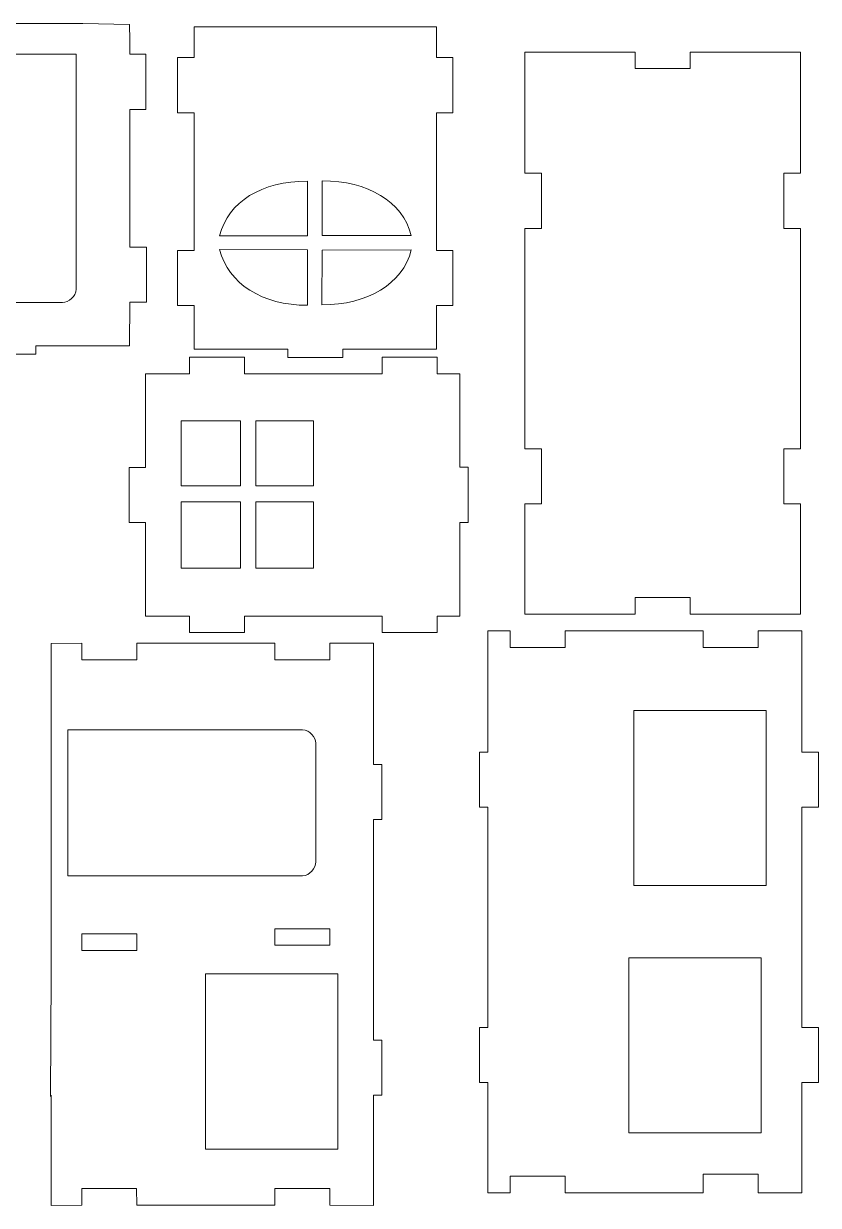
# Model space of a CAD drawing. Header units: centimetres. Extents: x -20.5 to 18.8, y -14.6 to 14.7.
# Drawn here: x -0.87 to 18.78, y -14.62 to 14.6 of the extents above; entities that cross this region are included whole.
import ezdxf

# ---------------------------------------------------------------- set-up
doc = ezdxf.new("R2010")
doc.units = ezdxf.units.CM
doc.header["$MEASUREMENT"] = 0
doc.layers.add('Layer 1', color=7, linetype='Continuous')

msp = doc.modelspace()

# ---------------------------------------------------------------- linework, layer by layer
at = {"layer": 'Layer 1', "color": 22, "lineweight": 5}
for points, knots in [([(-4.24359, 6.62667), (-4.24359, 6.62667), (-1.92764, 6.62667), (-1.92764, 6.62667), (-1.92764, 6.62667), (-1.92764, 6.62667), (-1.92764, 6.42232), (-1.92764, 6.42232), (-1.92764, 6.42232), (-1.92764, 6.42232), (-0.56532, 6.42232), (-0.56532, 6.42232), (-0.56532, 6.42232), (-0.56532, 6.42232), (-0.56532, 6.62667), (-0.56532, 6.62667), (-0.56532, 6.62667), (-0.56532, 6.62667), (1.75064, 6.62667), (1.75064, 6.62667), (1.75064, 6.62667), (1.75064, 6.62667), (1.76106, 7.70699), (1.76106, 7.70699), (1.76106, 7.70699), (1.76106, 7.70699), (2.17188, 7.70699), (2.17188, 7.70699), (2.17188, 7.70699), (2.17188, 7.70699), (2.17188, 9.06931), (2.17188, 9.06931), (2.17188, 9.06931), (2.17188, 9.06931), (1.76106, 9.06931), (1.76106, 9.06931), (1.76106, 9.06931), (1.76106, 9.06931), (1.76106, 12.47512), (1.76106, 12.47512), (1.76106, 12.47512), (1.76106, 12.47512), (2.15771, 12.47512), (2.15771, 12.47512), (2.15771, 12.47512), (2.15771, 12.47512), (2.15771, 13.83745), (2.15771, 13.83745), (2.15771, 13.83745), (2.15771, 13.83745), (1.76106, 13.83745), (1.76106, 13.83745), (1.76106, 13.83745), (1.76106, 13.83745), (1.76106, 14.18934), (1.76106, 14.18934), (1.76106, 14.18934), (1.76106, 14.18934), (1.75249, 14.57816), (1.75249, 14.57816), (1.75249, 14.57816), (1.75249, 14.57816), (0.60127, 14.59626), (0.60127, 14.59626), (0.60127, 14.59626), (0.60127, 14.59626), (-3.2855, 14.59626), (-3.2855, 14.59626), (-3.2855, 14.59626), (-3.2855, 14.59626), (-4.27226, 14.57816), (-4.27226, 14.57816), (-4.27226, 14.57816), (-4.27226, 14.57816), (-4.26005, 14.18934), (-4.26005, 14.18934), (-4.26005, 14.18934), (-4.26005, 14.18934), (-4.25596, 13.83745), (-4.25596, 13.83745), (-4.25596, 13.83745), (-4.25596, 13.83745), (-4.65229, 13.83745), (-4.65229, 13.83745), (-4.65229, 13.83745), (-4.65229, 13.83745), (-4.65229, 12.47512), (-4.65229, 12.47512), (-4.65229, 12.47512), (-4.65229, 12.47512), (-4.25596, 12.47512), (-4.25596, 12.47512), (-4.25596, 12.47512), (-4.25596, 12.47512), (-4.25596, 9.06931), (-4.25596, 9.06931), (-4.25596, 9.06931), (-4.25596, 9.06931), (-4.65229, 9.06931), (-4.65229, 9.06931), (-4.65229, 9.06931), (-4.65229, 9.06931), (-4.65229, 7.70699), (-4.65229, 7.70699), (-4.65229, 7.70699), (-4.65229, 7.70699), (-4.25596, 7.70699), (-4.25596, 7.70699), (-4.25596, 7.70699), (-4.25596, 7.70699), (-4.24359, 6.62667), (-4.24359, 6.62667)], [0, 0, 0, 0, 0.03571429, 0.03571429, 0.03571429, 0.03571429, 0.07142857, 0.07142857, 0.07142857, 0.07142857, 0.10714286, 0.10714286, 0.10714286, 0.10714286, 0.14285714, 0.14285714, 0.14285714, 0.14285714, 0.17857143, 0.17857143, 0.17857143, 0.17857143, 0.21428571, 0.21428571, 0.21428571, 0.21428571, 0.25, 0.25, 0.25, 0.25, 0.28571429, 0.28571429, 0.28571429, 0.28571429, 0.32142857, 0.32142857, 0.32142857, 0.32142857, 0.35714286, 0.35714286, 0.35714286, 0.35714286, 0.39285714, 0.39285714, 0.39285714, 0.39285714, 0.42857143, 0.42857143, 0.42857143, 0.42857143, 0.46428571, 0.46428571, 0.46428571, 0.46428571, 0.5, 0.5, 0.5, 0.5, 0.53571429, 0.53571429, 0.53571429, 0.53571429, 0.57142857, 0.57142857, 0.57142857, 0.57142857, 0.60714286, 0.60714286, 0.60714286, 0.60714286, 0.64285714, 0.64285714, 0.64285714, 0.64285714, 0.67857143, 0.67857143, 0.67857143, 0.67857143, 0.71428571, 0.71428571, 0.71428571, 0.71428571, 0.75, 0.75, 0.75, 0.75, 0.78571429, 0.78571429, 0.78571429, 0.78571429, 0.82142857, 0.82142857, 0.82142857, 0.82142857, 0.85714286, 0.85714286, 0.85714286, 0.85714286, 0.89285714, 0.89285714, 0.89285714, 0.89285714, 0.92857143, 0.92857143, 0.92857143, 0.92857143, 0.96428571, 0.96428571, 0.96428571, 0.96428571, 1, 1, 1, 1]), ([(3.34843, 6.5444), (3.34843, 6.5444), (5.66438, 6.5444), (5.66438, 6.5444), (5.66438, 6.5444), (5.66438, 6.5444), (5.66438, 6.34006), (5.66438, 6.34006), (5.66438, 6.34006), (5.66438, 6.34006), (7.02671, 6.34006), (7.02671, 6.34006), (7.02671, 6.34006), (7.02671, 6.34006), (7.02671, 6.5444), (7.02671, 6.5444), (7.02671, 6.5444), (7.02671, 6.5444), (9.34266, 6.5444), (9.34266, 6.5444), (9.34266, 6.5444), (9.34266, 6.5444), (9.34299, 7.62473), (9.34299, 7.62473), (9.34299, 7.62473), (9.34299, 7.62473), (9.74907, 7.62473), (9.74907, 7.62473), (9.74907, 7.62473), (9.74907, 7.62473), (9.74907, 8.98705), (9.74907, 8.98705), (9.74907, 8.98705), (9.74907, 8.98705), (9.34299, 8.98705), (9.34299, 8.98705), (9.34299, 8.98705), (9.34299, 8.98705), (9.34299, 12.39286), (9.34299, 12.39286), (9.34299, 12.39286), (9.34299, 12.39286), (9.74907, 12.39286), (9.74907, 12.39286), (9.74907, 12.39286), (9.74907, 12.39286), (9.74907, 13.75519), (9.74907, 13.75519), (9.74907, 13.75519), (9.74907, 13.75519), (9.34299, 13.75519), (9.34299, 13.75519), (9.34299, 13.75519), (9.34299, 13.75519), (9.34299, 14.514), (9.34299, 14.514), (9.34299, 14.514), (9.34299, 14.514), (3.34802, 14.514), (3.34802, 14.514), (3.34802, 14.514), (3.34802, 14.514), (3.34802, 13.75519), (3.34802, 13.75519), (3.34802, 13.75519), (3.34802, 13.75519), (2.93973, 13.75519), (2.93973, 13.75519), (2.93973, 13.75519), (2.93973, 13.75519), (2.93976, 12.39286), (2.93976, 12.39286), (2.93976, 12.39286), (2.93976, 12.39286), (3.34802, 12.39286), (3.34802, 12.39286), (3.34802, 12.39286), (3.34802, 12.39286), (3.34802, 8.98705), (3.34802, 8.98705), (3.34802, 8.98705), (3.34802, 8.98705), (2.93976, 8.98705), (2.93976, 8.98705), (2.93976, 8.98705), (2.93976, 8.98705), (2.93976, 7.62473), (2.93976, 7.62473), (2.93976, 7.62473), (2.93976, 7.62473), (3.34802, 7.62473), (3.34802, 7.62473), (3.34802, 7.62473), (3.34802, 7.62473), (3.34843, 6.5444), (3.34843, 6.5444)], [0, 0, 0, 0, 0.04166667, 0.04166667, 0.04166667, 0.04166667, 0.08333333, 0.08333333, 0.08333333, 0.08333333, 0.125, 0.125, 0.125, 0.125, 0.16666667, 0.16666667, 0.16666667, 0.16666667, 0.20833333, 0.20833333, 0.20833333, 0.20833333, 0.25, 0.25, 0.25, 0.25, 0.29166667, 0.29166667, 0.29166667, 0.29166667, 0.33333333, 0.33333333, 0.33333333, 0.33333333, 0.375, 0.375, 0.375, 0.375, 0.41666667, 0.41666667, 0.41666667, 0.41666667, 0.45833333, 0.45833333, 0.45833333, 0.45833333, 0.5, 0.5, 0.5, 0.5, 0.54166667, 0.54166667, 0.54166667, 0.54166667, 0.58333333, 0.58333333, 0.58333333, 0.58333333, 0.625, 0.625, 0.625, 0.625, 0.66666667, 0.66666667, 0.66666667, 0.66666667, 0.70833333, 0.70833333, 0.70833333, 0.70833333, 0.75, 0.75, 0.75, 0.75, 0.79166667, 0.79166667, 0.79166667, 0.79166667, 0.83333333, 0.83333333, 0.83333333, 0.83333333, 0.875, 0.875, 0.875, 0.875, 0.91666667, 0.91666667, 0.91666667, 0.91666667, 0.95833333, 0.95833333, 0.95833333, 0.95833333, 1, 1, 1, 1]), ([(-3.17723, 13.83744), (-3.17723, 13.83744), (-3.17723, 8.02961), (-3.17723, 8.02961), (-3.17723, 8.02961), (-3.17723, 7.84996), (-2.98184, 7.70302), (-2.83498, 7.70302), (-2.83498, 7.70302), (-2.83498, 7.70302), (0.0988, 7.70302), (0.0988, 7.70302), (0.0988, 7.70302), (0.24566, 7.70302), (0.42902, 7.8502), (0.42902, 8.02961), (0.42902, 8.02961), (0.42902, 8.02961), (0.42902, 13.83744), (0.42902, 13.83744), (0.42902, 13.83744), (0.42902, 13.83744), (-3.17723, 13.83744), (-3.17723, 13.83744)], [0, 0, 0, 0, 0.16666667, 0.16666667, 0.16666667, 0.16666667, 0.33333333, 0.33333333, 0.33333333, 0.33333333, 0.5, 0.5, 0.5, 0.5, 0.66666667, 0.66666667, 0.66666667, 0.66666667, 0.83333333, 0.83333333, 0.83333333, 0.83333333, 1, 1, 1, 1]), ([(11.52648, -0.00239), (11.52648, -0.00239), (11.52648, 2.72226), (11.52648, 2.72226), (11.52648, 2.72226), (11.52648, 2.72226), (11.93516, 2.72226), (11.93516, 2.72226), (11.93516, 2.72226), (11.93516, 2.72226), (11.93516, 4.08458), (11.93516, 4.08458), (11.93516, 4.08458), (11.93516, 4.08458), (11.52648, 4.08458), (11.52648, 4.08458), (11.52648, 4.08458), (11.52648, 4.08458), (11.52648, 9.53388), (11.52648, 9.53388), (11.52648, 9.53388), (11.52648, 9.53388), (11.93516, 9.53388), (11.93516, 9.53388), (11.93516, 9.53388), (11.93516, 9.53388), (11.93516, 10.89619), (11.93516, 10.89619), (11.93516, 10.89619), (11.93516, 10.89619), (11.52648, 10.89619), (11.52648, 10.89619), (11.52648, 10.89619), (11.52648, 10.89619), (11.52648, 13.89359), (11.52648, 13.89359), (11.52648, 13.89359), (11.52648, 13.89359), (14.25113, 13.89367), (14.25113, 13.89367), (14.25113, 13.89367), (14.25113, 13.89367), (14.25113, 13.48503), (14.25113, 13.48503), (14.25113, 13.48503), (14.25113, 13.48503), (15.61344, 13.48503), (15.61344, 13.48503), (15.61344, 13.48503), (15.61344, 13.48503), (15.61345, 13.89367), (15.61345, 13.89367), (15.61345, 13.89367), (15.61345, 13.89367), (18.3381, 13.89359), (18.3381, 13.89359), (18.3381, 13.89359), (18.3381, 13.89359), (18.3381, 10.89619), (18.3381, 10.89619), (18.3381, 10.89619), (18.3381, 10.89619), (17.92941, 10.89619), (17.92941, 10.89619), (17.92941, 10.89619), (17.92941, 10.89619), (17.92941, 9.53388), (17.92941, 9.53388), (17.92941, 9.53388), (17.92941, 9.53388), (18.3381, 9.53388), (18.3381, 9.53388), (18.3381, 9.53388), (18.3381, 9.53388), (18.3381, 4.08458), (18.3381, 4.08458), (18.3381, 4.08458), (18.3381, 4.08458), (17.92941, 4.08458), (17.92941, 4.08458), (17.92941, 4.08458), (17.92941, 4.08458), (17.92941, 2.72224), (17.92941, 2.72224), (17.92941, 2.72224), (17.92941, 2.72224), (18.3381, 2.72226), (18.3381, 2.72226), (18.3381, 2.72226), (18.3381, 2.72226), (18.3381, -0.00239), (18.3381, -0.00239), (18.3381, -0.00239), (18.3381, -0.00239), (15.61344, -0.00239), (15.61344, -0.00239), (15.61344, -0.00239), (15.61344, -0.00239), (15.61345, 0.4063), (15.61345, 0.4063), (15.61345, 0.4063), (15.61345, 0.4063), (14.25112, 0.4063), (14.25112, 0.4063), (14.25112, 0.4063), (14.25112, 0.4063), (14.25112, -0.00239), (14.25112, -0.00239), (14.25112, -0.00239), (14.25112, -0.00239), (11.52648, -0.00239), (11.52648, -0.00239)], [0, 0, 0, 0, 0.03571429, 0.03571429, 0.03571429, 0.03571429, 0.07142857, 0.07142857, 0.07142857, 0.07142857, 0.10714286, 0.10714286, 0.10714286, 0.10714286, 0.14285714, 0.14285714, 0.14285714, 0.14285714, 0.17857143, 0.17857143, 0.17857143, 0.17857143, 0.21428571, 0.21428571, 0.21428571, 0.21428571, 0.25, 0.25, 0.25, 0.25, 0.28571429, 0.28571429, 0.28571429, 0.28571429, 0.32142857, 0.32142857, 0.32142857, 0.32142857, 0.35714286, 0.35714286, 0.35714286, 0.35714286, 0.39285714, 0.39285714, 0.39285714, 0.39285714, 0.42857143, 0.42857143, 0.42857143, 0.42857143, 0.46428571, 0.46428571, 0.46428571, 0.46428571, 0.5, 0.5, 0.5, 0.5, 0.53571429, 0.53571429, 0.53571429, 0.53571429, 0.57142857, 0.57142857, 0.57142857, 0.57142857, 0.60714286, 0.60714286, 0.60714286, 0.60714286, 0.64285714, 0.64285714, 0.64285714, 0.64285714, 0.67857143, 0.67857143, 0.67857143, 0.67857143, 0.71428571, 0.71428571, 0.71428571, 0.71428571, 0.75, 0.75, 0.75, 0.75, 0.78571429, 0.78571429, 0.78571429, 0.78571429, 0.82142857, 0.82142857, 0.82142857, 0.82142857, 0.85714286, 0.85714286, 0.85714286, 0.85714286, 0.89285714, 0.89285714, 0.89285714, 0.89285714, 0.92857143, 0.92857143, 0.92857143, 0.92857143, 0.96428571, 0.96428571, 0.96428571, 0.96428571, 1, 1, 1, 1]), ([(6.14985, 10.70018), (6.14985, 10.70018), (6.15602, 9.35384), (6.15602, 9.35384), (6.15602, 9.35384), (6.15602, 9.35384), (3.97986, 9.35384), (3.97986, 9.35384), (3.97986, 9.35384), (4.19512, 10.19746), (5.02096, 10.70033), (6.14985, 10.70018)], [0, 0, 0, 0, 0.33333333, 0.33333333, 0.33333333, 0.33333333, 0.66666667, 0.66666667, 0.66666667, 0.66666667, 1, 1, 1, 1]), ([(8.71713, 9.35987), (8.71713, 9.35987), (6.51206, 9.35983), (6.51206, 9.35983), (6.51206, 9.35983), (6.51206, 9.35983), (6.51495, 10.70855), (6.51495, 10.70855), (6.51495, 10.70855), (7.64384, 10.7087), (8.50189, 10.2035), (8.71713, 9.35987)], [0, 0, 0, 0, 0.33333333, 0.33333333, 0.33333333, 0.33333333, 0.66666667, 0.66666667, 0.66666667, 0.66666667, 1, 1, 1, 1]), ([(3.97986, 9.01168), (3.97986, 9.01168), (6.15602, 9.00096), (6.15602, 9.00096), (6.15602, 9.00096), (6.15602, 9.00096), (6.15602, 7.63168), (6.15602, 7.63168), (6.15602, 7.63168), (5.02713, 7.63153), (4.19512, 8.16806), (3.97986, 9.01168)], [0, 0, 0, 0, 0.33333333, 0.33333333, 0.33333333, 0.33333333, 0.66666667, 0.66666667, 0.66666667, 0.66666667, 1, 1, 1, 1]), ([(6.50979, 7.6439), (6.50979, 7.6439), (6.51206, 8.99174), (6.51206, 8.99174), (6.51206, 8.99174), (6.51206, 8.99174), (8.7181, 9.00122), (8.7181, 9.00122), (8.7181, 9.00122), (8.50285, 8.1576), (7.63868, 7.64375), (6.50979, 7.6439)], [0, 0, 0, 0, 0.33333333, 0.33333333, 0.33333333, 0.33333333, 0.66666667, 0.66666667, 0.66666667, 0.66666667, 1, 1, 1, 1]), ([(2.15124, 5.94106), (2.15124, 5.94106), (2.15124, 3.62512), (2.15124, 3.62512), (2.15124, 3.62512), (2.15124, 3.62512), (1.74254, 3.62512), (1.74254, 3.62512), (1.74254, 3.62512), (1.74254, 3.62512), (1.74254, 2.26342), (1.74254, 2.26342), (1.74254, 2.26342), (1.74254, 2.26342), (2.15124, 2.26279), (2.15124, 2.26279), (2.15124, 2.26279), (2.15124, 2.26279), (2.15124, -0.05316), (2.15124, -0.05316), (2.15124, -0.05316), (2.15124, -0.05316), (3.23156, -0.05349), (3.23156, -0.05349), (3.23156, -0.05349), (3.23156, -0.05349), (3.23156, -0.45957), (3.23156, -0.45957), (3.23156, -0.45957), (3.23156, -0.45957), (4.59388, -0.45957), (4.59388, -0.45957), (4.59388, -0.45957), (4.59388, -0.45957), (4.59388, -0.05349), (4.59388, -0.05349), (4.59388, -0.05349), (4.59388, -0.05349), (7.99969, -0.05349), (7.99969, -0.05349), (7.99969, -0.05349), (7.99969, -0.05349), (7.99969, -0.45957), (7.99969, -0.45957), (7.99969, -0.45957), (7.99969, -0.45957), (9.36202, -0.45957), (9.36202, -0.45957), (9.36202, -0.45957), (9.36202, -0.45957), (9.36202, -0.05349), (9.36202, -0.05349), (9.36202, -0.05349), (9.36202, -0.05349), (9.91649, -0.05349), (9.91649, -0.05349), (9.91649, -0.05349), (9.91649, -0.05349), (9.91649, 2.2603), (9.91649, 2.2603), (9.91649, 2.2603), (9.91649, 2.2603), (10.12083, 2.2603), (10.12083, 2.2603), (10.12083, 2.2603), (10.12083, 2.2603), (10.12083, 3.62741), (10.12083, 3.62741), (10.12083, 3.62741), (10.12083, 3.62741), (9.91649, 3.62741), (9.91649, 3.62741), (9.91649, 3.62741), (9.91649, 3.62741), (9.91649, 5.94147), (9.91649, 5.94147), (9.91649, 5.94147), (9.91649, 5.94147), (9.36202, 5.94147), (9.36202, 5.94147), (9.36202, 5.94147), (9.36202, 5.94147), (9.36202, 6.34976), (9.36202, 6.34976), (9.36202, 6.34976), (9.36202, 6.34976), (7.99969, 6.34974), (7.99969, 6.34974), (7.99969, 6.34974), (7.99969, 6.34974), (7.99969, 5.94147), (7.99969, 5.94147), (7.99969, 5.94147), (7.99969, 5.94147), (4.59388, 5.94147), (4.59388, 5.94147), (4.59388, 5.94147), (4.59388, 5.94147), (4.59388, 6.34974), (4.59388, 6.34974), (4.59388, 6.34974), (4.59388, 6.34974), (3.23156, 6.34974), (3.23156, 6.34974), (3.23156, 6.34974), (3.23156, 6.34974), (3.23156, 5.94147), (3.23156, 5.94147), (3.23156, 5.94147), (3.23156, 5.94147), (2.15124, 5.94106), (2.15124, 5.94106)], [0, 0, 0, 0, 0.03571429, 0.03571429, 0.03571429, 0.03571429, 0.07142857, 0.07142857, 0.07142857, 0.07142857, 0.10714286, 0.10714286, 0.10714286, 0.10714286, 0.14285714, 0.14285714, 0.14285714, 0.14285714, 0.17857143, 0.17857143, 0.17857143, 0.17857143, 0.21428571, 0.21428571, 0.21428571, 0.21428571, 0.25, 0.25, 0.25, 0.25, 0.28571429, 0.28571429, 0.28571429, 0.28571429, 0.32142857, 0.32142857, 0.32142857, 0.32142857, 0.35714286, 0.35714286, 0.35714286, 0.35714286, 0.39285714, 0.39285714, 0.39285714, 0.39285714, 0.42857143, 0.42857143, 0.42857143, 0.42857143, 0.46428571, 0.46428571, 0.46428571, 0.46428571, 0.5, 0.5, 0.5, 0.5, 0.53571429, 0.53571429, 0.53571429, 0.53571429, 0.57142857, 0.57142857, 0.57142857, 0.57142857, 0.60714286, 0.60714286, 0.60714286, 0.60714286, 0.64285714, 0.64285714, 0.64285714, 0.64285714, 0.67857143, 0.67857143, 0.67857143, 0.67857143, 0.71428571, 0.71428571, 0.71428571, 0.71428571, 0.75, 0.75, 0.75, 0.75, 0.78571429, 0.78571429, 0.78571429, 0.78571429, 0.82142857, 0.82142857, 0.82142857, 0.82142857, 0.85714286, 0.85714286, 0.85714286, 0.85714286, 0.89285714, 0.89285714, 0.89285714, 0.89285714, 0.92857143, 0.92857143, 0.92857143, 0.92857143, 0.96428571, 0.96428571, 0.96428571, 0.96428571, 1, 1, 1, 1]), ([(4.49803, 3.17282), (4.49803, 3.17282), (4.49803, 4.77703), (4.49803, 4.77703), (4.49803, 4.77703), (4.49803, 4.77703), (3.02925, 4.77703), (3.02925, 4.77703), (3.02925, 4.77703), (3.02925, 4.77703), (3.02925, 3.17282), (3.02925, 3.17282), (3.02925, 3.17282), (3.02925, 3.17282), (4.49803, 3.17282), (4.49803, 3.17282)], [0, 0, 0, 0, 0.25, 0.25, 0.25, 0.25, 0.5, 0.5, 0.5, 0.5, 0.75, 0.75, 0.75, 0.75, 1, 1, 1, 1]), ([(4.87223, 3.17282), (4.87223, 3.17282), (6.29883, 3.17282), (6.29883, 3.17282), (6.29883, 3.17282), (6.29883, 3.17282), (6.29883, 4.77703), (6.29883, 4.77703), (6.29883, 4.77703), (6.29883, 4.77703), (4.87223, 4.77703), (4.87223, 4.77703), (4.87223, 4.77703), (4.87223, 4.77703), (4.87223, 3.17282), (4.87223, 3.17282)], [0, 0, 0, 0, 0.25, 0.25, 0.25, 0.25, 0.5, 0.5, 0.5, 0.5, 0.75, 0.75, 0.75, 0.75, 1, 1, 1, 1]), ([(4.49803, 2.77189), (4.49803, 2.77189), (3.02925, 2.77189), (3.02925, 2.77189), (3.02925, 2.77189), (3.02925, 2.77189), (3.02925, 1.12917), (3.02925, 1.12917), (3.02925, 1.12917), (3.02925, 1.12917), (4.49803, 1.12917), (4.49803, 1.12917), (4.49803, 1.12917), (4.49803, 1.12917), (4.49803, 2.77189), (4.49803, 2.77189)], [0, 0, 0, 0, 0.25, 0.25, 0.25, 0.25, 0.5, 0.5, 0.5, 0.5, 0.75, 0.75, 0.75, 0.75, 1, 1, 1, 1]), ([(4.87223, 2.77189), (4.87223, 2.77189), (4.87223, 1.12917), (4.87223, 1.12917), (4.87223, 1.12917), (4.87223, 1.12917), (6.29883, 1.12917), (6.29883, 1.12917), (6.29883, 1.12917), (6.29883, 1.12917), (6.29883, 2.77189), (6.29883, 2.77189), (6.29883, 2.77189), (6.29883, 2.77189), (4.87223, 2.77189), (4.87223, 2.77189)], [0, 0, 0, 0, 0.25, 0.25, 0.25, 0.25, 0.5, 0.5, 0.5, 0.5, 0.75, 0.75, 0.75, 0.75, 1, 1, 1, 1]), ([(10.60878, -10.22381), (10.60878, -10.22381), (10.60878, -4.77451), (10.60878, -4.77451), (10.60878, -4.77451), (10.60878, -4.77451), (10.40443, -4.77451), (10.40443, -4.77451), (10.40443, -4.77451), (10.40443, -4.77451), (10.40443, -3.41219), (10.40443, -3.41219), (10.40443, -3.41219), (10.40443, -3.41219), (10.60878, -3.41219), (10.60878, -3.41219), (10.60878, -3.41219), (10.60878, -3.41219), (10.60878, -0.41472), (10.60878, -0.41472), (10.60878, -0.41472), (10.60878, -0.41472), (11.16325, -0.4148), (11.16325, -0.4148), (11.16325, -0.4148), (11.16325, -0.4148), (11.16325, -0.82899), (11.16325, -0.82899), (11.16325, -0.82899), (11.16325, -0.82899), (12.52557, -0.82899), (12.52557, -0.82899), (12.52557, -0.82899), (12.52557, -0.82899), (12.52557, -0.4148), (12.52557, -0.4148), (12.52557, -0.4148), (12.52557, -0.4148), (15.93138, -0.4148), (15.93138, -0.4148), (15.93138, -0.4148), (15.93138, -0.4148), (15.93138, -0.82899), (15.93138, -0.82899), (15.93138, -0.82899), (15.93138, -0.82899), (17.29371, -0.82899), (17.29371, -0.82899), (17.29371, -0.82899), (17.29371, -0.82899), (17.29371, -0.4148), (17.29371, -0.4148), (17.29371, -0.4148), (17.29371, -0.4148), (18.37403, -0.41472), (18.37403, -0.41472), (18.37403, -0.41472), (18.37403, -0.41472), (18.37403, -3.41219), (18.37403, -3.41219), (18.37403, -3.41219), (18.37403, -3.41219), (18.78273, -3.41219), (18.78273, -3.41219), (18.78273, -3.41219), (18.78273, -3.41219), (18.78273, -4.77451), (18.78273, -4.77451), (18.78273, -4.77451), (18.78273, -4.77451), (18.37403, -4.77451), (18.37403, -4.77451), (18.37403, -4.77451), (18.37403, -4.77451), (18.37403, -10.22381), (18.37403, -10.22381), (18.37403, -10.22381), (18.37403, -10.22381), (18.78273, -10.22381), (18.78273, -10.22381), (18.78273, -10.22381), (18.78273, -10.22381), (18.78273, -11.58613), (18.78273, -11.58613), (18.78273, -11.58613), (18.78273, -11.58613), (18.37403, -11.58613), (18.37403, -11.58613), (18.37403, -11.58613), (18.37403, -11.58613), (18.37403, -14.31078), (18.37403, -14.31078), (18.37403, -14.31078), (18.37403, -14.31078), (17.29371, -14.30878), (17.29371, -14.30878), (17.29371, -14.30878), (17.29371, -14.30878), (17.29371, -13.84563), (17.29371, -13.84563), (17.29371, -13.84563), (17.29371, -13.84563), (15.93138, -13.84563), (15.93138, -13.84563), (15.93138, -13.84563), (15.93138, -13.84563), (15.93138, -14.30878), (15.93138, -14.30878), (15.93138, -14.30878), (15.93138, -14.30878), (12.52557, -14.30878), (12.52557, -14.30878), (12.52557, -14.30878), (12.52557, -14.30878), (12.52557, -13.90101), (12.52557, -13.90101), (12.52557, -13.90101), (12.52557, -13.90101), (11.16325, -13.90098), (11.16325, -13.90098), (11.16325, -13.90098), (11.16325, -13.90098), (11.16325, -14.30878), (11.16325, -14.30878), (11.16325, -14.30878), (11.16325, -14.30878), (11.08483, -14.31078), (11.08483, -14.31078), (11.08483, -14.31078), (11.08483, -14.31078), (10.60878, -14.31078), (10.60878, -14.31078), (10.60878, -14.31078), (10.60878, -14.31078), (10.60878, -11.58613), (10.60878, -11.58613), (10.60878, -11.58613), (10.60878, -11.58613), (10.40443, -11.58613), (10.40443, -11.58613), (10.40443, -11.58613), (10.40443, -11.58613), (10.40443, -10.22381), (10.40443, -10.22381), (10.40443, -10.22381), (10.40443, -10.22381), (10.60878, -10.22381), (10.60878, -10.22381)], [0, 0, 0, 0, 0.02702703, 0.02702703, 0.02702703, 0.02702703, 0.05405405, 0.05405405, 0.05405405, 0.05405405, 0.08108108, 0.08108108, 0.08108108, 0.08108108, 0.10810811, 0.10810811, 0.10810811, 0.10810811, 0.13513514, 0.13513514, 0.13513514, 0.13513514, 0.16216216, 0.16216216, 0.16216216, 0.16216216, 0.18918919, 0.18918919, 0.18918919, 0.18918919, 0.21621622, 0.21621622, 0.21621622, 0.21621622, 0.24324324, 0.24324324, 0.24324324, 0.24324324, 0.27027027, 0.27027027, 0.27027027, 0.27027027, 0.2972973, 0.2972973, 0.2972973, 0.2972973, 0.32432432, 0.32432432, 0.32432432, 0.32432432, 0.35135135, 0.35135135, 0.35135135, 0.35135135, 0.37837838, 0.37837838, 0.37837838, 0.37837838, 0.40540541, 0.40540541, 0.40540541, 0.40540541, 0.43243243, 0.43243243, 0.43243243, 0.43243243, 0.45945946, 0.45945946, 0.45945946, 0.45945946, 0.48648649, 0.48648649, 0.48648649, 0.48648649, 0.51351351, 0.51351351, 0.51351351, 0.51351351, 0.54054054, 0.54054054, 0.54054054, 0.54054054, 0.56756757, 0.56756757, 0.56756757, 0.56756757, 0.59459459, 0.59459459, 0.59459459, 0.59459459, 0.62162162, 0.62162162, 0.62162162, 0.62162162, 0.64864865, 0.64864865, 0.64864865, 0.64864865, 0.67567568, 0.67567568, 0.67567568, 0.67567568, 0.7027027, 0.7027027, 0.7027027, 0.7027027, 0.72972973, 0.72972973, 0.72972973, 0.72972973, 0.75675676, 0.75675676, 0.75675676, 0.75675676, 0.78378378, 0.78378378, 0.78378378, 0.78378378, 0.81081081, 0.81081081, 0.81081081, 0.81081081, 0.83783784, 0.83783784, 0.83783784, 0.83783784, 0.86486486, 0.86486486, 0.86486486, 0.86486486, 0.89189189, 0.89189189, 0.89189189, 0.89189189, 0.91891892, 0.91891892, 0.91891892, 0.91891892, 0.94594595, 0.94594595, 0.94594595, 0.94594595, 0.97297297, 0.97297297, 0.97297297, 0.97297297, 1, 1, 1, 1]), ([(-0.18522, -1.84765), (-0.18522, -1.84765), (-0.18391, -0.72683), (-0.18391, -0.72683), (-0.18391, -0.72683), (-0.18391, -0.72683), (0.57346, -0.72482), (0.57346, -0.72482), (0.57346, -0.72482), (0.57346, -0.72482), (0.57346, -1.13463), (0.57346, -1.13463), (0.57346, -1.13463), (0.57346, -1.13463), (1.9358, -1.13463), (1.9358, -1.13463), (1.9358, -1.13463), (1.9358, -1.13463), (1.9358, -0.72482), (1.9358, -0.72482), (1.9358, -0.72482), (1.9358, -0.72482), (5.34162, -0.72482), (5.34162, -0.72482), (5.34162, -0.72482), (5.34162, -0.72482), (5.34159, -1.13463), (5.34159, -1.13463), (5.34159, -1.13463), (5.34159, -1.13463), (6.70393, -1.13463), (6.70393, -1.13463), (6.70393, -1.13463), (6.70393, -1.13463), (6.70393, -0.72482), (6.70393, -0.72482), (6.70393, -0.72482), (6.70393, -0.72482), (7.78426, -0.72474), (7.78426, -0.72474), (7.78426, -0.72474), (7.78426, -0.72474), (7.78426, -3.72221), (7.78426, -3.72221), (7.78426, -3.72221), (7.78426, -3.72221), (7.9886, -3.72221), (7.9886, -3.72221), (7.9886, -3.72221), (7.9886, -3.72221), (7.9886, -5.08454), (7.9886, -5.08454), (7.9886, -5.08454), (7.9886, -5.08454), (7.78426, -5.08454), (7.78426, -5.08454), (7.78426, -5.08454), (7.78426, -5.08454), (7.78426, -10.53383), (7.78426, -10.53383), (7.78426, -10.53383), (7.78426, -10.53383), (7.9886, -10.53383), (7.9886, -10.53383), (7.9886, -10.53383), (7.9886, -10.53383), (7.9886, -11.89616), (7.9886, -11.89616), (7.9886, -11.89616), (7.9886, -11.89616), (7.78426, -11.89616), (7.78426, -11.89616), (7.78426, -11.89616), (7.78426, -11.89616), (7.78426, -14.62081), (7.78426, -14.62081), (7.78426, -14.62081), (7.78426, -14.62081), (6.70393, -14.61881), (6.70393, -14.61881), (6.70393, -14.61881), (6.70393, -14.61881), (6.70393, -14.20662), (6.70393, -14.20662), (6.70393, -14.20662), (6.70393, -14.20662), (5.34159, -14.20662), (5.34159, -14.20662), (5.34159, -14.20662), (5.34159, -14.20662), (5.34159, -14.61881), (5.34159, -14.61881), (5.34159, -14.61881), (5.34159, -14.61881), (1.9358, -14.61881), (1.9358, -14.61881), (1.9358, -14.61881), (1.9358, -14.61881), (1.92547, -14.20662), (1.92547, -14.20662), (1.92547, -14.20662), (1.92547, -14.20662), (0.57346, -14.20662), (0.57346, -14.20662), (0.57346, -14.20662), (0.57346, -14.20662), (0.57346, -14.61881), (0.57346, -14.61881), (0.57346, -14.61881), (0.57346, -14.61881), (0.57346, -14.61881), (0.57346, -14.61881), (0.57346, -14.61881), (0.57346, -14.61881), (-0.18533, -14.62081), (-0.18533, -14.62081), (-0.18533, -14.62081), (-0.18533, -14.62081), (-0.18533, -11.89924), (-0.18533, -11.89924), (-0.18533, -11.89924), (-0.18533, -11.89924), (-0.19779, -11.93044), (-0.19779, -11.93044), (-0.19779, -11.93044), (-0.19779, -11.93044), (-0.1822, -8.91488), (-0.1822, -8.91488), (-0.1822, -8.91488), (-0.1822, -8.91488), (-0.18533, -8.89928), (-0.18533, -8.89928), (-0.18533, -8.89928), (-0.18533, -8.89928), (-0.18533, -1.8475), (-0.18533, -1.8475)], [0, 0, 0, 0, 0.02941176, 0.02941176, 0.02941176, 0.02941176, 0.05882353, 0.05882353, 0.05882353, 0.05882353, 0.08823529, 0.08823529, 0.08823529, 0.08823529, 0.11764706, 0.11764706, 0.11764706, 0.11764706, 0.14705882, 0.14705882, 0.14705882, 0.14705882, 0.17647059, 0.17647059, 0.17647059, 0.17647059, 0.20588235, 0.20588235, 0.20588235, 0.20588235, 0.23529412, 0.23529412, 0.23529412, 0.23529412, 0.26470588, 0.26470588, 0.26470588, 0.26470588, 0.29411765, 0.29411765, 0.29411765, 0.29411765, 0.32352941, 0.32352941, 0.32352941, 0.32352941, 0.35294118, 0.35294118, 0.35294118, 0.35294118, 0.38235294, 0.38235294, 0.38235294, 0.38235294, 0.41176471, 0.41176471, 0.41176471, 0.41176471, 0.44117647, 0.44117647, 0.44117647, 0.44117647, 0.47058824, 0.47058824, 0.47058824, 0.47058824, 0.5, 0.5, 0.5, 0.5, 0.52941176, 0.52941176, 0.52941176, 0.52941176, 0.55882353, 0.55882353, 0.55882353, 0.55882353, 0.58823529, 0.58823529, 0.58823529, 0.58823529, 0.61764706, 0.61764706, 0.61764706, 0.61764706, 0.64705882, 0.64705882, 0.64705882, 0.64705882, 0.67647059, 0.67647059, 0.67647059, 0.67647059, 0.70588235, 0.70588235, 0.70588235, 0.70588235, 0.73529412, 0.73529412, 0.73529412, 0.73529412, 0.76470588, 0.76470588, 0.76470588, 0.76470588, 0.79411765, 0.79411765, 0.79411765, 0.79411765, 0.82352941, 0.82352941, 0.82352941, 0.82352941, 0.85294118, 0.85294118, 0.85294118, 0.85294118, 0.88235294, 0.88235294, 0.88235294, 0.88235294, 0.91176471, 0.91176471, 0.91176471, 0.91176471, 0.94117647, 0.94117647, 0.94117647, 0.94117647, 0.97058824, 0.97058824, 0.97058824, 0.97058824, 1, 1, 1, 1]), ([(17.49604, -6.71584), (17.49604, -6.71584), (17.49604, -2.38371), (17.49604, -2.38371), (17.49604, -2.38371), (17.49604, -2.38371), (14.21845, -2.38371), (14.21845, -2.38371), (14.21845, -2.38371), (14.21845, -2.38371), (14.21845, -6.71584), (14.21845, -6.71584), (14.21845, -6.71584), (14.21845, -6.71584), (17.49604, -6.71584), (17.49604, -6.71584)], [0, 0, 0, 0, 0.25, 0.25, 0.25, 0.25, 0.5, 0.5, 0.5, 0.5, 0.75, 0.75, 0.75, 0.75, 1, 1, 1, 1]), ([(0.22337, -6.47217), (0.22337, -6.47217), (6.03119, -6.47217), (6.03119, -6.47217), (6.03119, -6.47217), (6.21084, -6.47217), (6.35778, -6.27677), (6.35778, -6.12992), (6.35778, -6.12992), (6.35778, -6.12992), (6.35778, -3.19614), (6.35778, -3.19614), (6.35778, -3.19614), (6.35778, -3.04928), (6.21061, -2.86592), (6.03119, -2.86592), (6.03119, -2.86592), (6.03119, -2.86592), (0.22337, -2.86592), (0.22337, -2.86592), (0.22337, -2.86592), (0.22337, -2.86592), (0.22337, -6.47217), (0.22337, -6.47217)], [0, 0, 0, 0, 0.16666667, 0.16666667, 0.16666667, 0.16666667, 0.33333333, 0.33333333, 0.33333333, 0.33333333, 0.5, 0.5, 0.5, 0.5, 0.66666667, 0.66666667, 0.66666667, 0.66666667, 0.83333333, 0.83333333, 0.83333333, 0.83333333, 1, 1, 1, 1]), ([(6.70377, -8.19017), (6.70377, -8.19017), (6.70377, -7.78148), (6.70377, -7.78148), (6.70377, -7.78148), (6.70377, -7.78148), (5.34144, -7.78148), (5.34144, -7.78148), (5.34144, -7.78148), (5.34144, -7.78148), (5.34144, -8.19017), (5.34144, -8.19017), (5.34144, -8.19017), (5.34144, -8.19017), (6.70377, -8.19017), (6.70377, -8.19017)], [0, 0, 0, 0, 0.25, 0.25, 0.25, 0.25, 0.5, 0.5, 0.5, 0.5, 0.75, 0.75, 0.75, 0.75, 1, 1, 1, 1]), ([(1.9346, -8.31556), (1.9346, -8.31556), (1.9346, -7.90686), (1.9346, -7.90686), (1.9346, -7.90686), (1.9346, -7.90686), (0.57227, -7.90686), (0.57227, -7.90686), (0.57227, -7.90686), (0.57227, -7.90686), (0.57227, -8.31556), (0.57227, -8.31556), (0.57227, -8.31556), (0.57227, -8.31556), (1.9346, -8.31556), (1.9346, -8.31556)], [0, 0, 0, 0, 0.25, 0.25, 0.25, 0.25, 0.5, 0.5, 0.5, 0.5, 0.75, 0.75, 0.75, 0.75, 1, 1, 1, 1]), ([(17.37065, -12.83014), (17.37065, -12.83014), (17.37065, -8.49802), (17.37065, -8.49802), (17.37065, -8.49802), (17.37065, -8.49802), (14.09306, -8.49802), (14.09306, -8.49802), (14.09306, -8.49802), (14.09306, -8.49802), (14.09306, -12.83014), (14.09306, -12.83014), (14.09306, -12.83014), (14.09306, -12.83014), (17.37065, -12.83014), (17.37065, -12.83014)], [0, 0, 0, 0, 0.25, 0.25, 0.25, 0.25, 0.5, 0.5, 0.5, 0.5, 0.75, 0.75, 0.75, 0.75, 1, 1, 1, 1]), ([(6.90626, -13.23141), (6.90626, -13.23141), (6.90626, -8.89928), (6.90626, -8.89928), (6.90626, -8.89928), (6.90626, -8.89928), (3.62866, -8.89928), (3.62866, -8.89928), (3.62866, -8.89928), (3.62866, -8.89928), (3.62866, -13.23141), (3.62866, -13.23141), (3.62866, -13.23141), (3.62866, -13.23141), (6.90626, -13.23141), (6.90626, -13.23141)], [0, 0, 0, 0, 0.25, 0.25, 0.25, 0.25, 0.5, 0.5, 0.5, 0.5, 0.75, 0.75, 0.75, 0.75, 1, 1, 1, 1])]:
    msp.add_open_spline(points, degree=3, knots=knots, dxfattribs=at)

doc.saveas('drawing.dxf')
